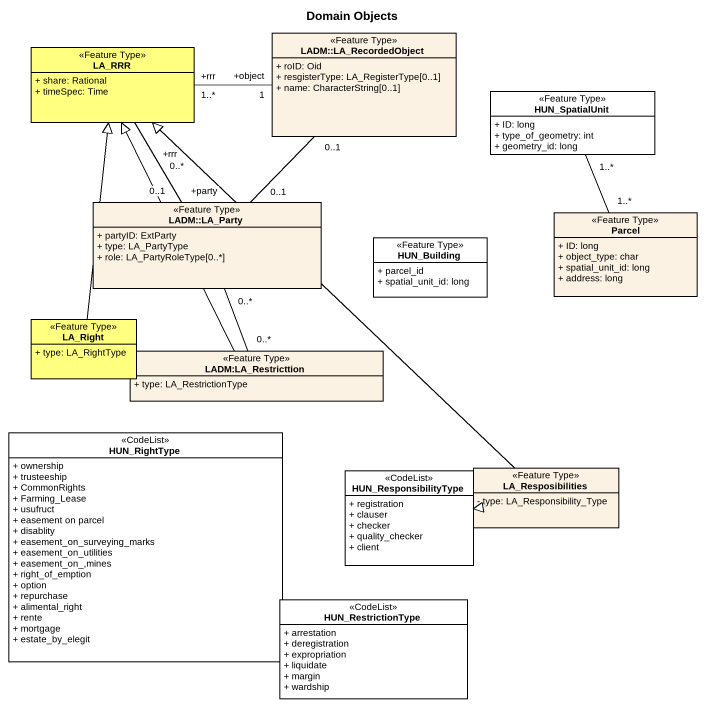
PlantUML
@startuml
title Domain Objects
hide circle
hide empty members
skinparam classAttributeIconSize 0
class "LADM::LA_RecordedObject" as LADM_LA_RecordedObject <<Feature Type>> {
  + roID: Oid
  + resgisterType: LA_RegisterType[0..1]
  + name: CharacterString[0..1]
}
class LA_RRR <<Feature Type>> #FFFF80 {
  + share: Rational
  + timeSpec: Time
}
class HUN_SpatialUnit <<Feature Type>> #FFFFFF {
  + ID: long
  + type_of_geometry: int
  + geometry_id: long
}
class "LADM::LA_Party" as LADM_LA_Party <<Feature Type>> {
  + partyID: ExtParty
  + type: LA_PartyType
  + role: LA_PartyRoleType[0..*]
}
class Parcel <<Feature Type>> {
  + ID: long
  + object_type: char
  + spatial_unit_id: long
  + address: long
}
class HUN_Building <<Feature Type>> #FFFFFF {
  + parcel_id
  + spatial_unit_id: long
}
class LA_Right <<Feature Type>> #FFFF80 {
  + type: LA_RightType
}
class "LADM:LA_Restricttion" as LADM_LA_Restricttion <<Feature Type>> {
  + type: LA_RestrictionType
}
class HUN_RightType <<CodeList>> #FFFFFF {
  + ownership
  + trusteeship
  + CommonRights
  + Farming_Lease
  + usufruct
  + easement on parcel
  + disablity
  + easement_on_surveying_marks
  + easement_on_utilities
  + easement_on_,mines
  + right_of_emption
  + option
  + repurchase
  + alimental_right
  + rente
  + mortgage
  + estate_by_elegit
}
class HUN_ResponsibilityType <<CodeList>> #FFFFFF {
  + registration
  + clauser
  + checker
  + quality_checker
  + client
}
class LA_Resposibilities <<Feature Type>> {
  - type: LA_Responsibility_Type
}
class HUN_RestrictionType <<CodeList>> #FFFFFF {
  + arrestation
  + deregistration
  + expropriation
  + liquidate
  + margin
  + wardship
}
LADM_LA_RecordedObject "+object\n1" -left- "+rrr\n1..*" LA_RRR
LADM_LA_RecordedObject "0..1" -- "0..1" LADM_LA_Party
LA_RRR "+rrr\n0..*" -- "+party\n0..1" LADM_LA_Party
Parcel "1..*" -up- "1..*" HUN_SpatialUnit
LA_Right -up-|> LA_RRR
LADM_LA_Restricttion -up-|> LA_RRR
LADM_LA_Restricttion "0..*" -up- "0..*" LADM_LA_Party
HUN_ResponsibilityType -right-|> LA_Resposibilities
LA_Resposibilities -up-|> LA_RRR
@enduml
